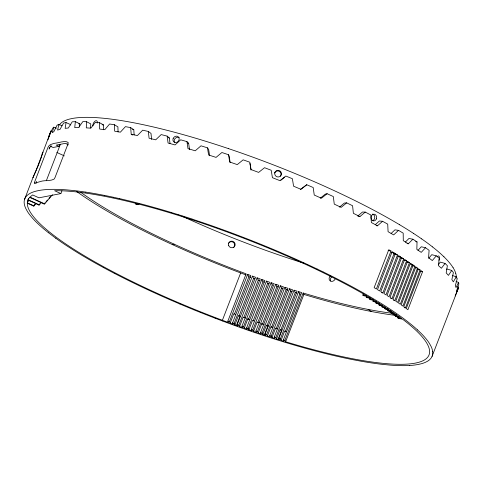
<?xml version="1.0" encoding="UTF-8"?>
<svg xmlns="http://www.w3.org/2000/svg" width="483" height="483" viewBox="0 0 483 483"><rect width="100%" height="100%" fill="white"/><g stroke="black" fill="none" stroke-linecap="round" stroke-linejoin="round"><path stroke-width="0.72" d="M103.465 129.74L103.501 124.916L99.625 122.742L95.356 122.32L90.816 128.17L86.282 127.856L86.56 121.716L84.682 121.638L82.853 121.589L78.614 127.597L74.744 127.627L75.336 121.644L72.227 121.825L68.32 127.995L65.145 128.369L66.074 122.543L70.79 124.723L70.723 125.091M99.625 122.742L99.643 129.046L104.787 129.698L109.605 124.004L114.386 124.729L117.894 126.854L118.069 131.962M405.34 242.134L408.944 238.475L412.899 239.212L414.994 240.564L417.034 241.911L416.841 249.379L421.224 252.38L425.535 247.731L429.097 250.315L428.596 257.711L432.303 260.56L436.294 255.839L439.252 258.272L438.419 265.59L441.414 268.252L445.066 263.44L447.379 265.698L446.201 272.919L448.453 275.37L451.75 270.456L446.817 268.934L446.612 269.248M90.544 127.898L90.762 123.914L86.56 121.716M36.008 203.633L34.058 205.909L27.332 202.83L27.718 200.517L27.923 200.022L38.785 204.997L39.371 204.889L41.315 202.612M47.986 139.81L50.981 130.881L38.435 164.238A12.824 0.682 -69.5 0 1 35.941 170.698L33.526 176.349M79.478 127.029L79.816 123.847L75.336 121.644M432.665 354.22L432.321 355.687A218.588 42.83 21.1 0 1 430.902 358.338L429.822 359.515A218.292 42.776 21.1 0 1 426.924 361.574L425.112 362.449A218.292 42.776 21.1 0 1 420.771 363.886L418.248 364.448A218.588 42.83 21.1 0 1 412.494 365.263L409.3 365.498M61.939 125.731L58.884 124.397L57.604 130.06L60.037 129.353L63.605 123.02L66.074 122.543M85.823 192.137L80.806 191.419A217.61 42.643 21.1 0 0 73.615 190.537L66.853 189.897A217.326 42.582 21.1 0 0 60.532 189.499L54.67 189.336A218.455 42.806 21.1 0 0 47.6 189.499L44.394 189.747A217.471 42.613 21.1 0 0 40.004 190.308L36.134 191.111A217.942 42.703 21.1 0 0 32.79 192.149L31.793 192.548A218.503 42.818 21.1 0 0 27.084 195.482L26.004 196.659A217.332 42.582 21.1 0 0 24.844 198.616L24.241 200.783A218.231 42.764 21.1 0 0 24.307 204.001L24.718 205.74A217.676 42.655 21.1 0 0 25.792 208.523L27.422 211.488A217.41 42.601 21.1 0 0 29.608 214.639L32.337 217.96A218.612 42.836 21.1 0 0 36.811 222.639L39.395 225.084A217.604 42.637 21.1 0 0 43.705 228.864L48.523 232.782M455.173 295.97L458.663 287.228L457.389 286.745M56.342 128.218L53.83 127.186L52.188 132.698L53.861 131.654L57.072 125.169L58.884 124.397M33.49 176.434L32.971 177.551L37.475 167.408A13.313 0.894 -68.1 0 0 41.164 157.85L42.878 152.115L42.099 153.914M50.848 131.219L48.97 136.242L52.701 128.243L53.83 127.186M49.767 147.303L49.103 149.03A3.152 0.924 -65.4 0 1 51.301 145.938L50.208 146.15L53.13 147.484L58.95 146.361L59.741 144.302M229.407 321.738L247.658 274.404L250.828 275.551L232.565 322.885L233.301 324.298L230.162 323.151L229.407 321.738L227.849 321.159L246.113 273.825L240.818 271.857A209.544 41.061 21.1 0 1 80.957 192.445M24.579 199.31L33.025 177.412M39.371 204.889L28.062 199.708L28.6 198.308M27.332 202.83L28.406 200.034M27.851 201.797L28.66 199.708M36.044 182.858L36.491 181.705A3.152 0.924 -65.4 0 0 36.08 183.117M46.32 180.751L60.357 144.387M52.472 194.764L44.678 203.862L29.874 197.082L32.669 194.945L38.93 197.819L60.876 193.586L61.957 190.779M227.849 321.159L228.592 322.578L222.397 320.277L240.661 272.943A215.001 42.13 21.1 0 1 76.634 191.467M230.162 323.151L233.784 313.781L235.668 314.469M234.503 313.968L248.884 276.699L247.658 274.404M234.134 323.453L252.398 276.125L255.525 277.254L237.262 324.588L238.004 325.995L234.871 324.866L234.134 323.453L232.565 322.885M234.871 324.866L238.487 315.496L240.057 316.063L236.441 325.439M238.946 316.365L253.593 278.407L252.398 276.125M238.825 325.144L257.089 277.816L260.21 278.926L241.947 326.254L242.683 327.661L239.562 326.55L238.825 325.144L237.262 324.588M239.562 326.55L243.178 317.18L245.678 318.068M243.909 317.349L258.284 280.098L257.089 277.816M243.504 326.804L261.768 279.476L264.877 280.557L246.614 327.891L247.35 329.291L244.241 328.211L243.504 326.804L241.947 326.254M244.241 328.211L247.857 318.84L249.723 319.486M261.768 279.476L262.957 281.746L248.31 319.704L247.857 318.84M248.165 328.428L266.429 281.1L269.526 282.169L251.263 329.497L251.999 330.903L248.902 329.835L248.165 328.428L246.614 327.891M248.902 329.835L252.518 320.458L254.058 320.996M253.243 320.627L267.618 283.37L266.429 281.1M252.808 330.022L271.072 282.694L274.163 283.744L255.899 331.072L256.636 332.479L253.545 331.429L252.808 330.022L251.263 329.497M253.545 331.429L257.161 322.052L259.637 322.892M257.892 322.221L272.267 284.964L271.072 282.694M257.439 331.592L275.702 284.264L278.782 285.284L260.518 332.618L261.249 334.019L258.176 332.992L257.439 331.592L255.899 331.072M258.176 332.992L261.792 323.622L264.255 324.443M275.702 284.264L276.892 286.534L262.245 324.485L261.792 323.622M262.052 333.125L280.315 285.797L283.382 286.799L265.119 334.133L265.855 335.54L262.788 334.532L262.052 333.125L260.518 332.618M262.788 334.532L266.405 325.156L268.965 326.001M266.858 326.025L281.504 288.067L280.315 285.797M264.34 335.045L267.956 325.669M284.831 287.27L287.971 288.291L269.707 335.619L270.444 337.025L267.383 336.035L266.646 334.628L284.91 287.3L286.105 289.577L287.91 290.156M267.383 336.035L270.999 326.659L272.835 327.257M271.458 327.528L286.105 289.577M271.235 336.108L289.498 288.774L292.541 289.74L274.278 337.068L275.014 338.474L271.971 337.514L271.235 336.108L269.707 335.619M271.971 337.514L275.588 328.138L278.021 328.911M276.041 329.008L290.688 291.05L289.498 288.774M275.799 337.551L294.062 290.217L297.093 291.158L278.83 338.492L279.572 339.905L276.536 338.957L275.799 337.551L274.278 337.068M276.536 338.957L280.152 329.581L281.674 330.064L278.051 339.434M280.611 330.457L295.252 292.499L294.062 290.217M280.345 338.957L298.609 291.629L301.664 292.565L283.388 339.893L284.131 341.306L281.082 340.37L280.345 338.957L278.83 338.492M281.082 340.37L284.698 330.994L286.516 331.555M285.163 331.875L299.804 293.918L298.609 291.629M398.294 316.443L397.757 317.838L398.523 318.424L402.58 319.203L405.611 321.527A215.001 42.13 21.1 0 1 291.533 343.528L285.622 341.759L284.879 340.34L303.143 293.012L308.196 294.521A209.544 41.061 21.1 0 0 393.041 313.364M285.622 341.759L303.885 294.431L303.143 293.012M366.748 295.717L366.211 297.105L370.25 297.884L368.01 296.562L363.965 295.783L362.824 295.125L363.361 293.73M376.396 301.567L375.859 302.962L379.873 303.735C377.947 301.688 374.856 302.618 372.743 301.03L376.764 301.803L374.621 300.504L370.6 299.726L369.525 299.08L370.063 297.685M391.019 251.039L376.372 288.991L374.132 287.675L388.779 249.717L391.019 251.039L388.109 250.478M394.303 253.001L379.656 290.959L377.477 289.649L392.124 251.691L394.303 253.001L391.411 252.446M395.384 253.653L380.743 291.611L382.862 292.909L397.509 254.952L395.384 253.653L393.21 253.237M382.403 305.389L381.866 306.783L385.863 307.55L383.907 306.282L379.898 305.516L378.907 304.882L379.445 303.487M400.63 256.884L385.983 294.841L383.913 293.549L398.56 255.598L400.63 256.884L397.738 256.328M401.645 257.524L386.998 295.481L389.014 296.755L403.661 258.797L401.645 257.524L399.483 257.107M388.036 309.138L387.505 310.527L391.514 311.3C389.703 309.337 386.726 310.177 384.722 308.661L385.259 307.266M391.967 298.657L406.614 260.699L404.657 259.431L390.01 297.389L391.967 298.657L390.729 298.416M395.843 314.632L395.305 316.027L399.344 316.806C397.654 314.807 394.683 315.749 392.788 314.21L396.815 314.982C395.124 312.912 392.105 313.968 390.204 312.38L390.741 310.992M394.834 300.541L409.481 262.583L407.58 261.327L392.933 299.285L394.834 300.541L393.591 300.299M412.259 264.449L397.612 302.406L395.77 301.163L410.417 263.205L412.259 264.449L410.097 264.032M413.17 265.064L398.523 303.022L400.31 304.254L414.957 266.302L413.17 265.064L411.727 264.787M417.578 268.137L402.931 306.089L401.198 304.87L415.839 266.912L417.578 268.137L415.404 267.715M405.454 307.913L420.101 269.955L418.423 268.741L403.776 306.699L405.454 307.913L404.211 307.671M422.547 271.754L407.9 309.712L406.281 308.51L420.928 270.558L422.547 271.754L420.373 271.337M432.062 356.388L458.476 287.91M458.663 287.228L456.477 292.523L456.574 290.863L458.85 284.004L458.584 282.416L456.037 281.504M28.062 199.708L29.626 197.348L44.092 203.977L44.678 203.862M458.584 282.416L456.024 287.572L455.33 285.622L457.232 278.637L456.272 276.801L452.493 275.545M456.272 276.801L453.338 281.831L451.859 279.621L453.392 272.509L451.75 270.456M438.383 264.672L440.303 262.1L445.066 263.44M428.729 258.327L431.754 254.686L436.294 255.839M222.397 320.277A215.001 42.13 21.1 0 1 27.296 203.5L27.314 203.198L33.478 206.024L34.939 204.315M38.785 204.997L39.763 203.862M44.092 203.977L45.07 202.836M46.042 201.701L47.503 199.992M48.964 198.29L50.431 196.581M418 250.369L421.261 246.783L425.535 247.731M412.899 239.212L408.292 243.794L406.994 243.559M391.115 233.47L394.931 229.848L398.529 230.367L400.884 231.762L403.19 233.156L403.287 240.673L408.292 243.794M398.529 230.367L393.651 234.901L388.078 231.695L387.722 224.142L382.584 221.292L379.384 221.003L375.382 224.607M382.584 221.292L377.458 225.803L376.209 225.706M357.752 216.1L362.473 212.031L365.239 212.091L370.793 214.971L371.379 222.542L377.458 225.803M365.239 212.091L359.895 216.595L358.549 216.583M339.501 207.11L344.379 203.041L346.679 202.866L352.59 205.746L353.375 213.317L359.895 216.595M320.289 198.205L325.3 194.118L327.112 193.719L333.318 196.557L334.266 204.122L341.155 207.37L346.679 202.866M300.281 189.541L306.753 184.741L313.177 187.519L314.252 195.047L321.436 198.247L327.112 193.719M280.889 180.231L284.668 177.176M306.753 184.741L300.963 189.312L293.567 186.203L292.396 178.722L289.112 177.376L285.815 176.041L279.959 180.66L272.424 177.684L271.204 170.264L267.872 168.978L264.539 167.71L258.647 172.401L251.063 169.581L249.826 162.24L246.493 161.032L243.154 159.837L237.268 164.612L229.715 161.986L228.507 154.735L221.896 152.513L216.052 157.386L208.614 154.977L207.467 147.834L200.994 145.812L195.235 150.799L187.99 148.631L186.945 141.61L180.684 139.816L175.039 144.924L168.072 143.028L167.166 136.128L161.177 134.582L155.695 139.828L149.078 138.216L148.347 131.461L142.702 130.175L137.401 135.56L131.213 134.256L130.688 127.645L125.447 126.637L120.376 132.173L114.67 131.189L114.386 124.729M33.478 206.024L34.058 205.909M172.256 244.531L174.152 244.163M78.789 123.896L79.816 123.847M102.1 124.771L103.501 124.916M394.617 254.396L397.509 254.952M400.775 258.242L403.661 258.797M403.734 260.144L406.614 260.699M406.595 262.028L409.481 262.583M412.796 265.885L414.957 266.302M417.197 269.393L420.101 269.955M381.624 292.668L382.862 292.909M362.824 295.125L366.881 295.904L362.335 293.284A215.001 42.13 21.1 0 0 57.344 190.694L54.609 190.713L60.876 193.586M369.525 299.08L373.552 299.852C371.493 297.933 368.438 298.597 366.211 297.105M378.907 304.882L382.916 305.648C380.978 303.716 377.978 304.459 375.859 302.962M384.722 308.661L388.73 309.434C386.919 307.381 383.876 308.359 381.866 306.783M390.204 312.38L394.219 313.153L392.419 311.921L388.404 311.149L387.505 310.527M397.757 317.838L401.79 318.611L400.159 317.403L396.12 316.625L395.305 316.027M132.499 129.444L133.785 129.698L134.141 134.92M104.714 195.458L96.377 193.882A218.503 42.818 21.1 0 0 85.853 192.131M415.682 241.639L417.034 241.911M113.39 197.257L119.355 198.585M168.181 137.661L169.352 137.969L170.004 143.415M157.651 208.481L151.004 206.609A217.38 42.595 21.1 0 0 141.217 203.959L131.666 201.52A218.503 42.818 21.1 0 0 119.41 198.585M187.416 142.956L188.642 143.312L189.499 149.585M303.885 294.431L309.796 296.2A215.001 42.13 21.1 0 0 395.511 315.369M283.388 339.893L284.879 340.34M171.193 212.478L178.07 214.591M299.804 293.918L300.541 294.141M295.252 292.499L297.093 293.078M290.688 291.05L292.149 291.515M265.119 334.133L266.646 334.628M192.005 219.053L202.576 222.591A217.302 42.582 21.1 0 1 213.22 226.273L223.901 230.101A217.604 42.637 21.1 0 1 234.599 234.056L245.279 238.131A217.314 42.582 21.1 0 1 255.912 242.315L262.957 245.159A218.533 42.824 21.1 0 1 276.922 250.955L287.24 255.392A217.688 42.655 21.1 0 1 297.401 259.89L307.369 264.436M281.504 288.067L283.159 288.611M228.411 148.595L221.546 146.313A212.894 41.713 21.1 0 0 207.956 141.96L201.254 139.895A212.894 41.713 21.1 0 0 188.05 136.001L181.572 134.177A212.894 41.713 21.1 0 0 168.893 130.778L162.723 129.215A212.894 41.713 21.1 0 0 150.708 126.353L144.9 125.061A212.894 41.713 21.1 0 0 133.688 122.767L128.309 121.77A212.894 41.713 21.1 0 0 118.021 120.068L113.131 119.367A212.894 41.713 21.1 0 0 103.875 118.275L99.528 117.882A212.894 41.713 21.1 0 0 91.408 117.417L87.646 117.339A212.894 41.713 21.1 0 0 80.752 117.502L77.63 117.737A212.894 41.713 21.1 0 0 72.033 118.522L69.576 119.066A212.894 41.713 21.1 0 0 65.344 120.472L63.575 121.324A212.894 41.713 21.1 0 0 60.749 123.328L59.693 124.481A212.894 41.713 21.1 0 0 59.258 125.091M276.892 286.534L278.268 286.993M272.267 284.964L272.593 285.079M267.618 283.37L269.049 283.865M262.957 281.746L264.231 282.193M260.198 280.774L258.284 280.098M253.593 278.407L254.831 278.86M248.884 276.699L250.671 277.351M240.661 272.943L246.167 274.99M222.307 320.941L215.183 318.237M200.994 312.688L193.943 309.845M179.984 304.042L169.66 299.605A217.38 42.595 21.1 0 1 159.499 295.107L149.531 290.567A217.38 42.595 21.1 0 1 139.774 285.984L130.265 281.378A217.308 42.582 21.1 0 1 121.022 276.765L115.026 273.686M68.181 144.58L65.447 143.33L56.209 145.111L58.95 146.361M56.825 152.441L64.299 155.864M317.126 269.013L323.495 272.086M103.447 267.552L95.163 262.981A217.308 42.582 21.1 0 1 87.242 258.447L82.17 255.459A218.66 42.848 21.1 0 1 72.583 249.554L65.881 245.219A217.332 42.589 21.1 0 1 59.626 240.969L55.714 238.191M399.707 224.788L394.768 221.872A212.894 41.713 21.1 0 0 384.371 215.967L378.962 212.997A212.894 41.713 21.1 0 0 367.66 207.008L361.827 204.013A212.894 41.713 21.1 0 0 349.74 198.012L343.54 195.023A212.894 41.713 21.1 0 0 330.801 189.076L324.31 186.124A212.894 41.713 21.1 0 0 311.052 180.292L304.344 177.418A212.894 41.713 21.1 0 0 290.718 171.761L283.853 168.99A212.894 41.713 21.1 0 0 270.009 163.574L263.078 160.942A212.894 41.713 21.1 0 0 249.162 155.822L242.231 153.352A212.894 41.713 21.1 0 0 228.405 148.595M413.46 233.367L409.059 230.542A212.894 41.713 21.1 0 0 399.689 224.782M368.161 309.428L371.324 311.493M130.688 127.645L133.785 129.698M131.213 134.256L132.42 135.071M421.689 238.916L425.499 241.621A212.894 41.713 21.1 0 1 432.496 246.891M148.347 131.461L151.004 133.417L151.59 139.454M432.508 246.898L435.696 249.457A212.894 41.713 21.1 0 1 441.396 254.396L443.937 256.781M167.166 136.128L169.352 137.969M417.505 329.913L421.303 333.554A217.688 42.655 21.1 0 1 424.569 337.037L426.447 339.271A218.666 42.848 21.1 0 1 429.478 343.51L431.108 346.474A217.314 42.582 21.1 0 1 432.188 349.257L432.702 351.841M186.945 141.61L188.642 143.312M207.467 147.834L208.644 149.38L209.598 155.755M453.084 267.654L454.207 269.605A212.894 41.713 21.1 0 1 455.704 273.251M228.507 154.735L229.159 156.112L230.174 162.65M455.729 273.257L456.121 274.96A212.894 41.713 21.1 0 1 456.169 278.087M249.946 163.429L250.985 170.052M409.306 365.498A218.292 42.776 21.1 0 1 402.236 365.661L396.368 365.504A217.404 42.601 21.1 0 1 390.047 365.1L383.285 364.46A217.314 42.582 21.1 0 1 376.1 363.584L371.077 362.866A218.292 42.776 21.1 0 1 360.553 361.121L352.192 359.539A217.676 42.655 21.1 0 1 343.51 357.74L337.551 356.418A218.292 42.776 21.1 0 1 325.27 353.484L315.683 351.038A217.314 42.582 21.1 0 1 305.896 348.394L299.255 346.516A218.425 42.8 21.1 0 1 285.713 342.525L275.37 339.32A217.326 42.582 21.1 0 1 264.895 335.945L254.33 332.407A218.014 42.721 21.1 0 1 243.686 328.724L236.567 326.188A218.292 42.776 21.1 0 1 222.373 320.954M215.255 318.255A218.292 42.776 21.1 0 1 201.067 312.7M55.841 238.234A218.292 42.776 21.1 0 1 48.65 232.824M323.532 272.116A218.292 42.776 21.1 0 1 335.908 278.262L344.826 282.851A217.314 42.582 21.1 0 1 353.453 287.445L361.743 292.016A217.676 42.655 21.1 0 1 369.664 296.55L377.199 301.03A217.32 42.582 21.1 0 1 384.323 305.443L388.839 308.341A218.292 42.776 21.1 0 1 397.286 314.047L401.186 316.806A218.292 42.776 21.1 0 1 408.383 322.227L411.643 324.842A218.425 42.8 21.1 0 1 417.541 329.913M413.442 233.367A212.894 41.713 21.1 0 1 421.671 238.91M443.919 256.775A212.894 41.713 21.1 0 1 448.278 261.339L450.126 263.525A212.894 41.713 21.1 0 1 453.066 267.648M157.73 208.493A218.503 42.818 21.1 0 1 171.266 212.484M193.912 309.832A218.425 42.8 21.1 0 1 179.954 304.03M114.972 273.668A218.425 42.8 21.1 0 1 103.398 267.534M178.04 214.555A218.425 42.8 21.1 0 1 191.974 219.016M104.606 195.44A217.61 42.643 21.1 0 1 113.282 197.239M307.309 264.406A217.688 42.655 21.1 0 1 317.065 268.989M304.103 263.247A209.544 41.061 21.1 0 1 230.735 237.062L223.973 234.333A209.544 41.061 21.1 0 1 181.982 216.124M67.958 145.081A209.544 41.061 21.1 0 1 67.083 144.019M97.234 123.111A3.357 1.787 -61.7 0 0 96.28 120.696A3.357 1.739 -61.9 0 0 93.829 122.483A3.357 1.739 -61.9 0 0 92.941 125.858M174.822 142.72A3.357 2.922 -48.4 0 1 175.081 138.549A3.357 2.922 -48.4 0 1 179.187 137.685M139.128 203.965A3.357 2.783 -86.1 0 1 135.252 203.246M274.586 172.992A3.357 3.29 33.2 0 1 279.289 171.338A3.357 3.29 33.2 0 1 280.412 176.217M137.244 203.838A3.357 2.795 -86.4 0 1 135.886 204.466M228.314 243.776A3.357 3.29 35.6 0 1 232.619 241.941A3.357 3.29 30.7 0 1 233.543 247.616M330.583 280.949A3.357 2.934 -47.9 0 1 331.549 277.109M335.099 279.011A3.357 2.922 -48.4 0 1 330.324 280.985A3.357 2.922 -48.4 0 1 330.306 276.004M372.459 214.096A3.357 2.783 -86.1 0 1 374.748 217.483A3.357 2.783 -86.1 0 1 372.2 220.749M432.671 351.781A217.688 42.655 21.1 0 1 432.635 354.16M438.956 260.325A3.357 1.503 -74.6 0 0 438.926 256.153A3.357 1.552 -74.9 0 0 437.236 256.727M34.432 182.948L34.631 183.528L36.406 182.779A218.044 42.727 21.1 0 1 39.751 181.735C44.249 179.905 49.858 181.409 53.969 179.181A3.133 1.298 -63.7 0 0 55.177 177.128L67.789 144.453A3.133 1.298 -63.7 0 0 68.145 142.431C65.072 140.173 58.491 143.01 54.585 143.3A218.382 42.794 21.1 0 0 50.244 144.737L48.608 146.198A3.133 0.525 -66.9 0 0 47.612 148.347L34.999 181.022A3.133 0.525 -66.9 0 0 34.432 182.948M274.954 172.431A3.357 3.29 30.7 0 0 276.892 176.73A3.357 3.29 35.6 0 0 281.197 174.9A3.357 3.29 35.6 0 0 279.265 170.584A3.357 3.29 30.7 0 0 274.954 172.431M173.162 138.555A3.357 2.904 -48.7 0 0 174.852 142.407A3.357 2.934 -47.9 0 0 178.939 140.13A3.357 2.934 -47.9 0 0 177.225 136.26A3.357 2.904 -48.7 0 0 173.162 138.555M228.755 245.744A3.357 3.29 33.2 0 0 234.509 246.433A3.357 3.29 33.2 0 0 232.142 241.156A3.357 3.29 33.2 0 0 228.755 245.744M376.366 218.89A3.357 2.765 -85.8 0 0 375.05 214.47A3.357 2.795 -86.4 0 0 371.33 216.191A3.357 2.795 -86.4 0 0 372.677 220.616A3.357 2.765 -85.8 0 0 376.366 218.89"/></g></svg>
